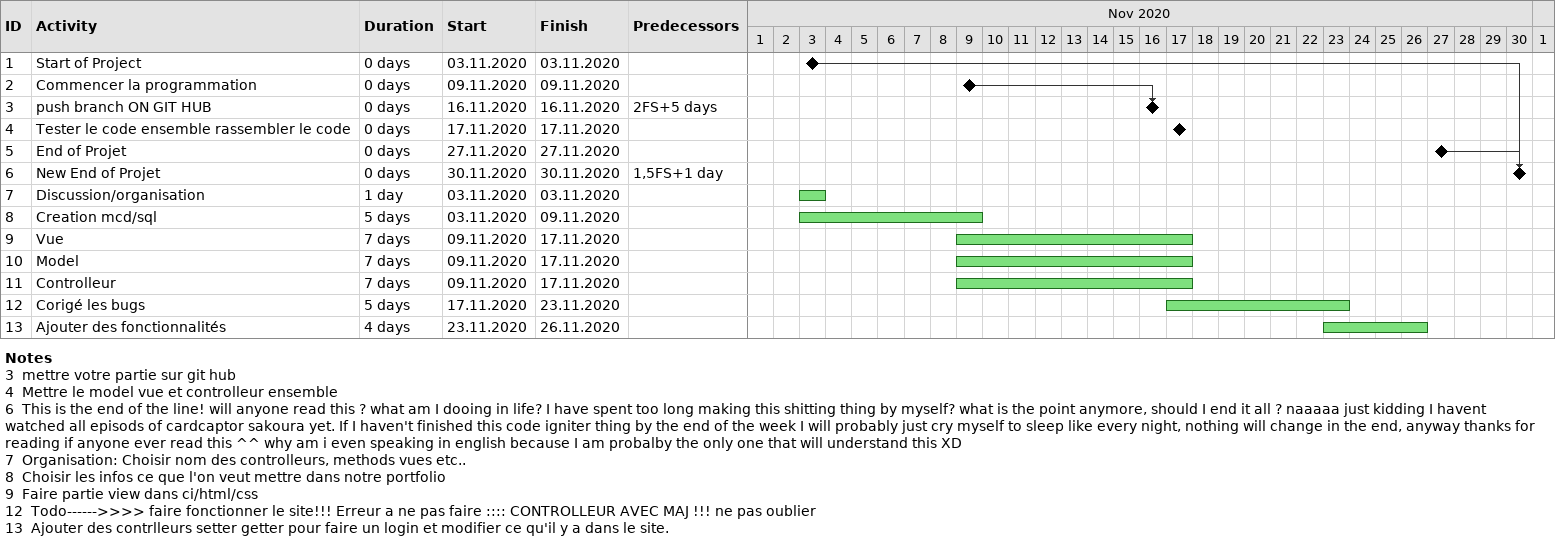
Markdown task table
| ID | Task | Duration | Start | Finish | Predecessors |
|---|---|---|---|---|---|
| 1 | Start of Project | 0d | 2020-11-03 | 2020-11-03 |  |
| 2 | Commencer la programmation | 0d | 2020-11-09 | 2020-11-09 |  |
| 3 | push branch ON GIT HUB | 0d | 2020-11-16 | 2020-11-16 | 2FS+5d |
| 4 | Tester le code ensemble rassembler le code | 0d | 2020-11-17 | 2020-11-17 |  |
| 5 | End of Projet | 0d | 2020-11-27 | 2020-11-27 |  |
| 6 | New End of Projet | 0d | 2020-11-30 | 2020-11-30 | 1, 5FS+1d |
| 7 | Discussion/organisation | 1d | 2020-11-03 | 2020-11-03 |  |
| 8 | Creation mcd/sql | 5d | 2020-11-03 | 2020-11-09 |  |
| 9 | Vue | 7d | 2020-11-09 | 2020-11-17 |  |
| 10 | Model | 7d | 2020-11-09 | 2020-11-17 |  |
| 11 | Controlleur | 7d | 2020-11-09 | 2020-11-17 |  |
| 12 | Corigé les bugs | 5d | 2020-11-17 | 2020-11-23 |  |
| 13 | Ajouter des fonctionnalités | 4d | 2020-11-23 | 2020-11-26 |  |

Notes
- 3: mettre votre partie sur git hub
- 4: Mettre le model vue et controlleur ensemble
- 6: This is the end of the line! will anyone read this ? what am I dooing in life? I have spent too long making this shitting thing by myself? what is the point anymore, should I end it all ? naaaaa just kidding I havent watched all episods of cardcaptor sakoura yet. If I haven't finished this code igniter thing by the end of the week I will probably just cry myself to sleep like every night, nothing will change in the end, anyway thanks for reading if anyone ever read this ^^ why am i even speaking in english because I am probalby the only one that will understand this XD
- 7: Organisation: Choisir nom des controlleurs, methods vues etc..
- 8: Choisir les infos ce que l'on veut mettre dans notre portfolio
- 9: Faire partie view dans ci/html/css
- 12: Todo------>>>> faire fonctionner le site!!! Erreur a ne pas faire :::: CONTROLLEUR AVEC MAJ !!! ne pas oublier
- 13: Ajouter des contrlleurs setter getter pour faire un login et modifier ce qu'il y a dans le site.
